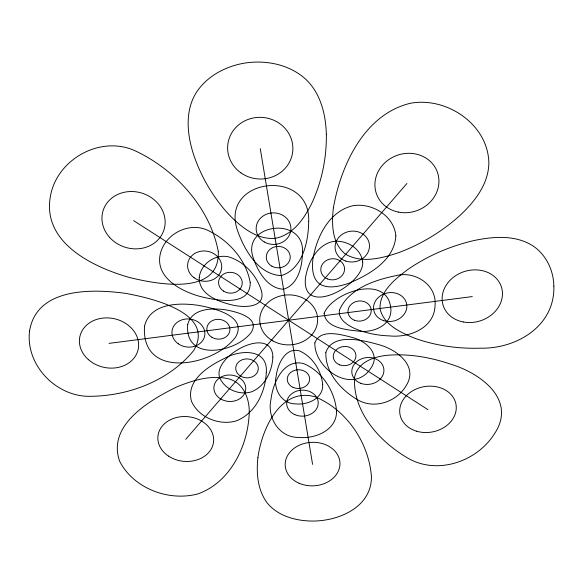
<?xml version="1.0" encoding="UTF-8"?>
<svg xmlns="http://www.w3.org/2000/svg" width="583" height="583" viewBox="0 0 583 583"><rect width="100%" height="100%" fill="white"/><g stroke="black" fill="none" stroke-linecap="round" stroke-linejoin="round"><path stroke-width="0.87" d="M185.766 439.305L406.905 183.47M109.057 343.365L472.266 296.587M133.594 220.629L427.958 409.66M260.266 148.658L312.583 464.36M302.475 252.133C302.38 265.884 298.43 284.628 283.564 289.241C267.786 288.549 258.203 271.991 253.503 258.633C240.058 223.274 304.581 215.586 302.475 252.133M218.268 251.462C220.265 297.024 155.799 283.972 128.901 277.348C92.719 266.927 42.537 242.856 50.262 197.12C56.216 159.647 100.152 134.833 135.074 150.771C175.009 169.434 209.967 207.38 218.268 251.462M308.699 221.365C308.458 241.384 302.949 268.77 281.305 275.635C258.342 274.535 244.598 250.296 237.66 230.919C218.669 177.975 310.673 166.978 308.699 221.365M199.277 277.362C198.548 294.444 218.275 301.615 231.961 304.916C242.674 307.627 266.037 308.567 261.476 290.975C256.797 275.446 244.299 261.534 228.58 256.848C215.36 253.743 200.785 263.837 199.277 277.362M326.342 134.17C326.699 157.745 321.882 181.422 312.014 202.862C304.406 218.217 293.227 235.029 275.125 238.338C256.462 239.839 240.772 226.751 228.565 214.172C212.504 196.558 200.312 175.468 193.009 152.775C186.939 132.997 184.92 109.896 196.799 91.793C207.876 75.353 226.787 65.777 246.048 62.884C265.746 60.166 286.865 64.159 302.715 76.628C319.848 90.372 325.766 113.08 326.342 134.17M250.231 282.675C250.428 307.409 215.994 300.303 200.916 296.674C181.699 291.544 154.889 277.96 160.274 253.918C164.872 234.351 188.127 221.897 206.827 229.913C227.975 239.547 246.172 259.369 250.231 282.675M324.133 313.246C325.62 328.586 347.767 329.869 359.66 331.246C373.2 332.66 390.821 325.89 390.938 310.083C389.298 273.187 333.454 291.063 324.133 313.246M362.699 261.986C364.521 284.642 301.396 318.857 305.441 278.098C307.868 262.86 316.438 245.268 332.762 241.566C345.792 239.365 361.168 248.183 362.699 261.986M339.401 310.236C338.067 319.156 346.98 324.84 353.932 328.156C365.177 333.192 377.5 335.473 389.772 335.925C409.251 337.892 434.299 328.251 435.035 305.711C437.163 284.919 415.06 270.578 396.025 275.642C374.65 280 348.656 288.658 339.401 310.236M249.269 412.145C248.322 445.244 230.788 482.068 198.045 493.867C168.932 501.752 133.609 488.612 119.639 461.233C106.733 425.022 150.137 399.909 177.028 386.82C193.381 380.174 211.658 374.541 229.316 379.023C243.483 383.046 249.407 398.634 249.269 412.145M395.857 235.889C394.385 260.506 368.966 274.914 348.554 283.374C339.481 286.319 328.739 289.183 319.863 284.169C312.255 278.572 311.927 268.005 312.86 259.442C316.503 237.128 328.936 211.316 352.832 205.748C371.837 202.432 394.108 215.746 395.857 235.889M322.69 384.591C323.412 398.32 307.729 405.17 295.967 403.895C281.676 404.085 273.121 389.291 276.145 376.29C277.53 364.863 284.905 347.111 299.225 350.798C312.437 356.41 321.364 370.526 322.69 384.591M553.85 286.085C555.133 325.868 516.64 349.013 480.494 348.175C458.231 348.896 435.785 345.726 414.775 338.257C400.754 332.55 383.417 324.884 379.985 308.473C379.752 290.939 395.427 278.878 408.1 269.266C428.009 255.653 450.535 245.99 474.008 240.531C493.4 236.494 515.401 234.665 532.869 245.844C546.118 254.669 553.588 270.359 553.85 286.085M266.293 372.464C265.476 391.98 255.318 413.682 236.115 420.941C219.31 425.772 198.708 417.603 191.494 401.301C185.503 379.992 209.406 365.563 225.665 357.816C240.56 349.713 268.216 348.423 266.293 372.464M29.551 331.02C25.484 364.2 54.656 395.318 87.523 396.302C126.7 396.731 168.582 381.406 193.702 350.485C216.104 312.532 150.225 297.906 125.637 293.366C92.187 288.84 36.649 287.339 29.551 331.02M272.873 357.109C272.225 371.094 264.995 386.631 251.273 391.914C239.329 395.427 224.637 389.451 219.747 377.733C211.651 356.286 272.093 323.908 272.873 357.109M336.522 410.782C337.28 429.962 315.243 439.123 298.882 437.425C279.053 437.775 266.774 417.45 271 399.268C272.91 383.133 283.513 358.363 303.626 363.581C322.137 371.356 334.795 391.062 336.522 410.782M314.849 342.877C314.222 369.841 354.938 396.17 371.903 366.474C380.08 352.89 365.016 340.749 352.919 337.659C341.747 334.693 320.271 328.185 314.849 342.877M325.853 352.409C325.11 372.96 341.441 390.588 358.334 400.193C374.942 409.397 397.045 401.6 406.227 385.552C418.536 366.08 396.936 349.844 380.043 345.027C364.892 340.705 332.806 331.873 325.853 352.409M257.912 457.721C256.199 473.148 257.599 490.019 267.145 502.859C276.539 514.512 291.624 519.642 306.126 520.772C333.651 523.286 371.619 509.425 371.437 476.879C369.068 443.087 346.696 409.711 315.068 396.79C280.139 386.952 261.432 430.065 257.912 457.721M333.381 207.818C331.581 223.777 331.661 243.57 345.69 254.297C361.875 263.64 381.588 258.225 398.167 252.825C420.89 244.423 441.98 231.662 459.972 215.448C474.744 201.631 488.707 183.878 488.853 162.693C488.015 124.339 446.534 96.428 410.221 103.308C364.309 114.436 340.924 165.157 333.381 207.818M354.617 377.325C352.321 412.327 380.896 443.182 409.689 459.156C438.839 474.657 476.719 461.233 494.093 434.386C517.383 400.237 481.121 373.514 451.198 364.339C431.136 357.51 409.813 353.589 388.584 355.193C374.782 356.279 357.525 361.773 354.617 377.325M144.54 326.232C140.751 380.386 214.092 366.292 235.554 337.156C248.074 315.848 212.919 308.057 198.774 305.412C179.659 302.475 149.991 302.774 144.54 326.232M187.733 324.432C184.177 362.437 236.632 352.766 251.397 332.106C260.324 317.254 235.824 311.701 225.927 309.886C212.445 307.817 191.865 308.13 187.733 324.432M345.821 261.082A17.25 15.413 -9.2 0 0 369.309 243.862A17.25 15.413 -9.2 0 0 341.689 234.709A17.25 15.413 -9.2 0 0 345.821 261.082M383.672 320.657A16.725 14.393 -10.6 0 0 406.723 304.508A16.725 14.393 -10.6 0 0 380.182 295.967A16.725 14.393 -10.6 0 0 383.672 320.657M360.695 383.286A16.105 13.438 -7.1 0 0 383.898 369.542A16.105 13.438 -7.1 0 0 358.997 360.061A16.105 13.438 -7.1 0 0 360.695 383.286M294.845 414.637A15.785 13.001 -2 0 0 318.231 402.7A15.785 13.001 -2 0 0 294.277 392.126A15.785 13.001 -2 0 0 294.845 414.637M220.666 398.925A15.96 13.234 3.2 0 0 245.705 389.67A15.96 13.234 3.2 0 0 223.078 376.122A15.96 13.234 3.2 0 0 220.666 398.925M178.267 343.781A16.521 14.058 7.4 0 0 204.728 335.568A16.521 14.058 7.4 0 0 182.231 319.754A16.521 14.058 7.4 0 0 178.267 343.781M194.03 277.683A17.118 15.129 8.1 0 0 221.54 268.88A17.118 15.129 8.1 0 0 198.366 251.849A17.118 15.129 8.1 0 0 194.03 277.683M264.288 241.981A17.388 15.77 0.7 0 0 290.917 229.279A17.388 15.77 0.7 0 0 265.418 214.69A17.388 15.77 0.7 0 0 264.288 241.981M272.968 340.968A28.961 25.003 -1.2 0 0 317.611 320.985A28.961 25.003 -1.2 0 0 275.489 297.694A28.961 25.003 -1.2 0 0 272.968 340.968M327.559 278.951A11.915 10.552 -6.3 0 0 344.531 268.173A11.915 10.552 -6.3 0 0 325.919 260.754A11.915 10.552 -6.3 0 0 327.559 278.951M354.486 320.271A11.66 10.064 -7.8 0 0 371.218 309.967A11.66 10.064 -7.8 0 0 353.138 302.883A11.66 10.064 -7.8 0 0 354.486 320.271M339.67 364.856A11.361 9.583 -5.6 0 0 355.914 355.04A11.361 9.583 -5.6 0 0 338.213 348.321A11.361 9.583 -5.6 0 0 339.67 364.856M293.103 387.382A11.201 9.357 -1.8 0 0 309.66 378.768A11.201 9.357 -1.8 0 0 292.622 371.182A11.201 9.357 -1.8 0 0 293.103 387.382M240.488 376.05A11.288 9.474 2.1 0 0 258.254 369.396A11.288 9.474 2.1 0 0 242.309 359.726A11.288 9.474 2.1 0 0 240.488 376.05M211.818 337.229A11.558 9.896 5 0 0 229.884 330.291A11.558 9.896 5 0 0 213.414 320.169A11.558 9.896 5 0 0 211.818 337.229M223.624 291.15A11.849 10.414 4.9 0 0 242.2 283.863A11.849 10.414 4.9 0 0 225.381 273.201A11.849 10.414 4.9 0 0 223.624 291.15M271.867 266.183A11.988 10.713 -0.1 0 0 290.225 257.511A11.988 10.713 -0.1 0 0 272.64 247.644A11.988 10.713 -0.1 0 0 271.867 266.183M398.262 212.059A32.335 29.369 -19.6 0 0 437.95 173.938A32.335 29.369 -19.6 0 0 384.569 163.043A32.335 29.369 -19.6 0 0 398.262 212.059M463.252 321.969A30.556 25.907 -17.2 0 0 501.752 288.111A30.556 25.907 -17.2 0 0 451.883 278.55A30.556 25.907 -17.2 0 0 463.252 321.969M416.298 431.121A28.443 23.014 -10.1 0 0 456.139 405.374A28.443 23.014 -10.1 0 0 411.503 391.528A28.443 23.014 -10.1 0 0 416.298 431.121M299.123 483.256A27.408 21.768 -2.4 0 0 339.976 463.419A27.408 21.768 -2.4 0 0 298.634 445.55A27.408 21.768 -2.4 0 0 299.123 483.256M168.472 456.081A27.962 22.424 5.3 0 0 213.371 443.131A27.962 22.424 5.3 0 0 175.374 417.814A27.962 22.424 5.3 0 0 168.472 456.081M88.317 359.543A29.842 24.858 12.7 0 0 137.712 351.119A29.842 24.858 12.7 0 0 101.005 318.362A29.842 24.858 12.7 0 0 88.317 359.543M109.662 237.441A31.919 28.334 17.6 0 0 163.415 231.429A31.919 28.334 17.6 0 0 127.575 191.727A31.919 28.334 17.6 0 0 109.662 237.441M240.939 172.867A32.641 30.833 4.8 0 0 292.681 151.85A32.641 30.833 4.8 0 0 247.126 119.821A32.641 30.833 4.8 0 0 240.939 172.867"/></g></svg>
